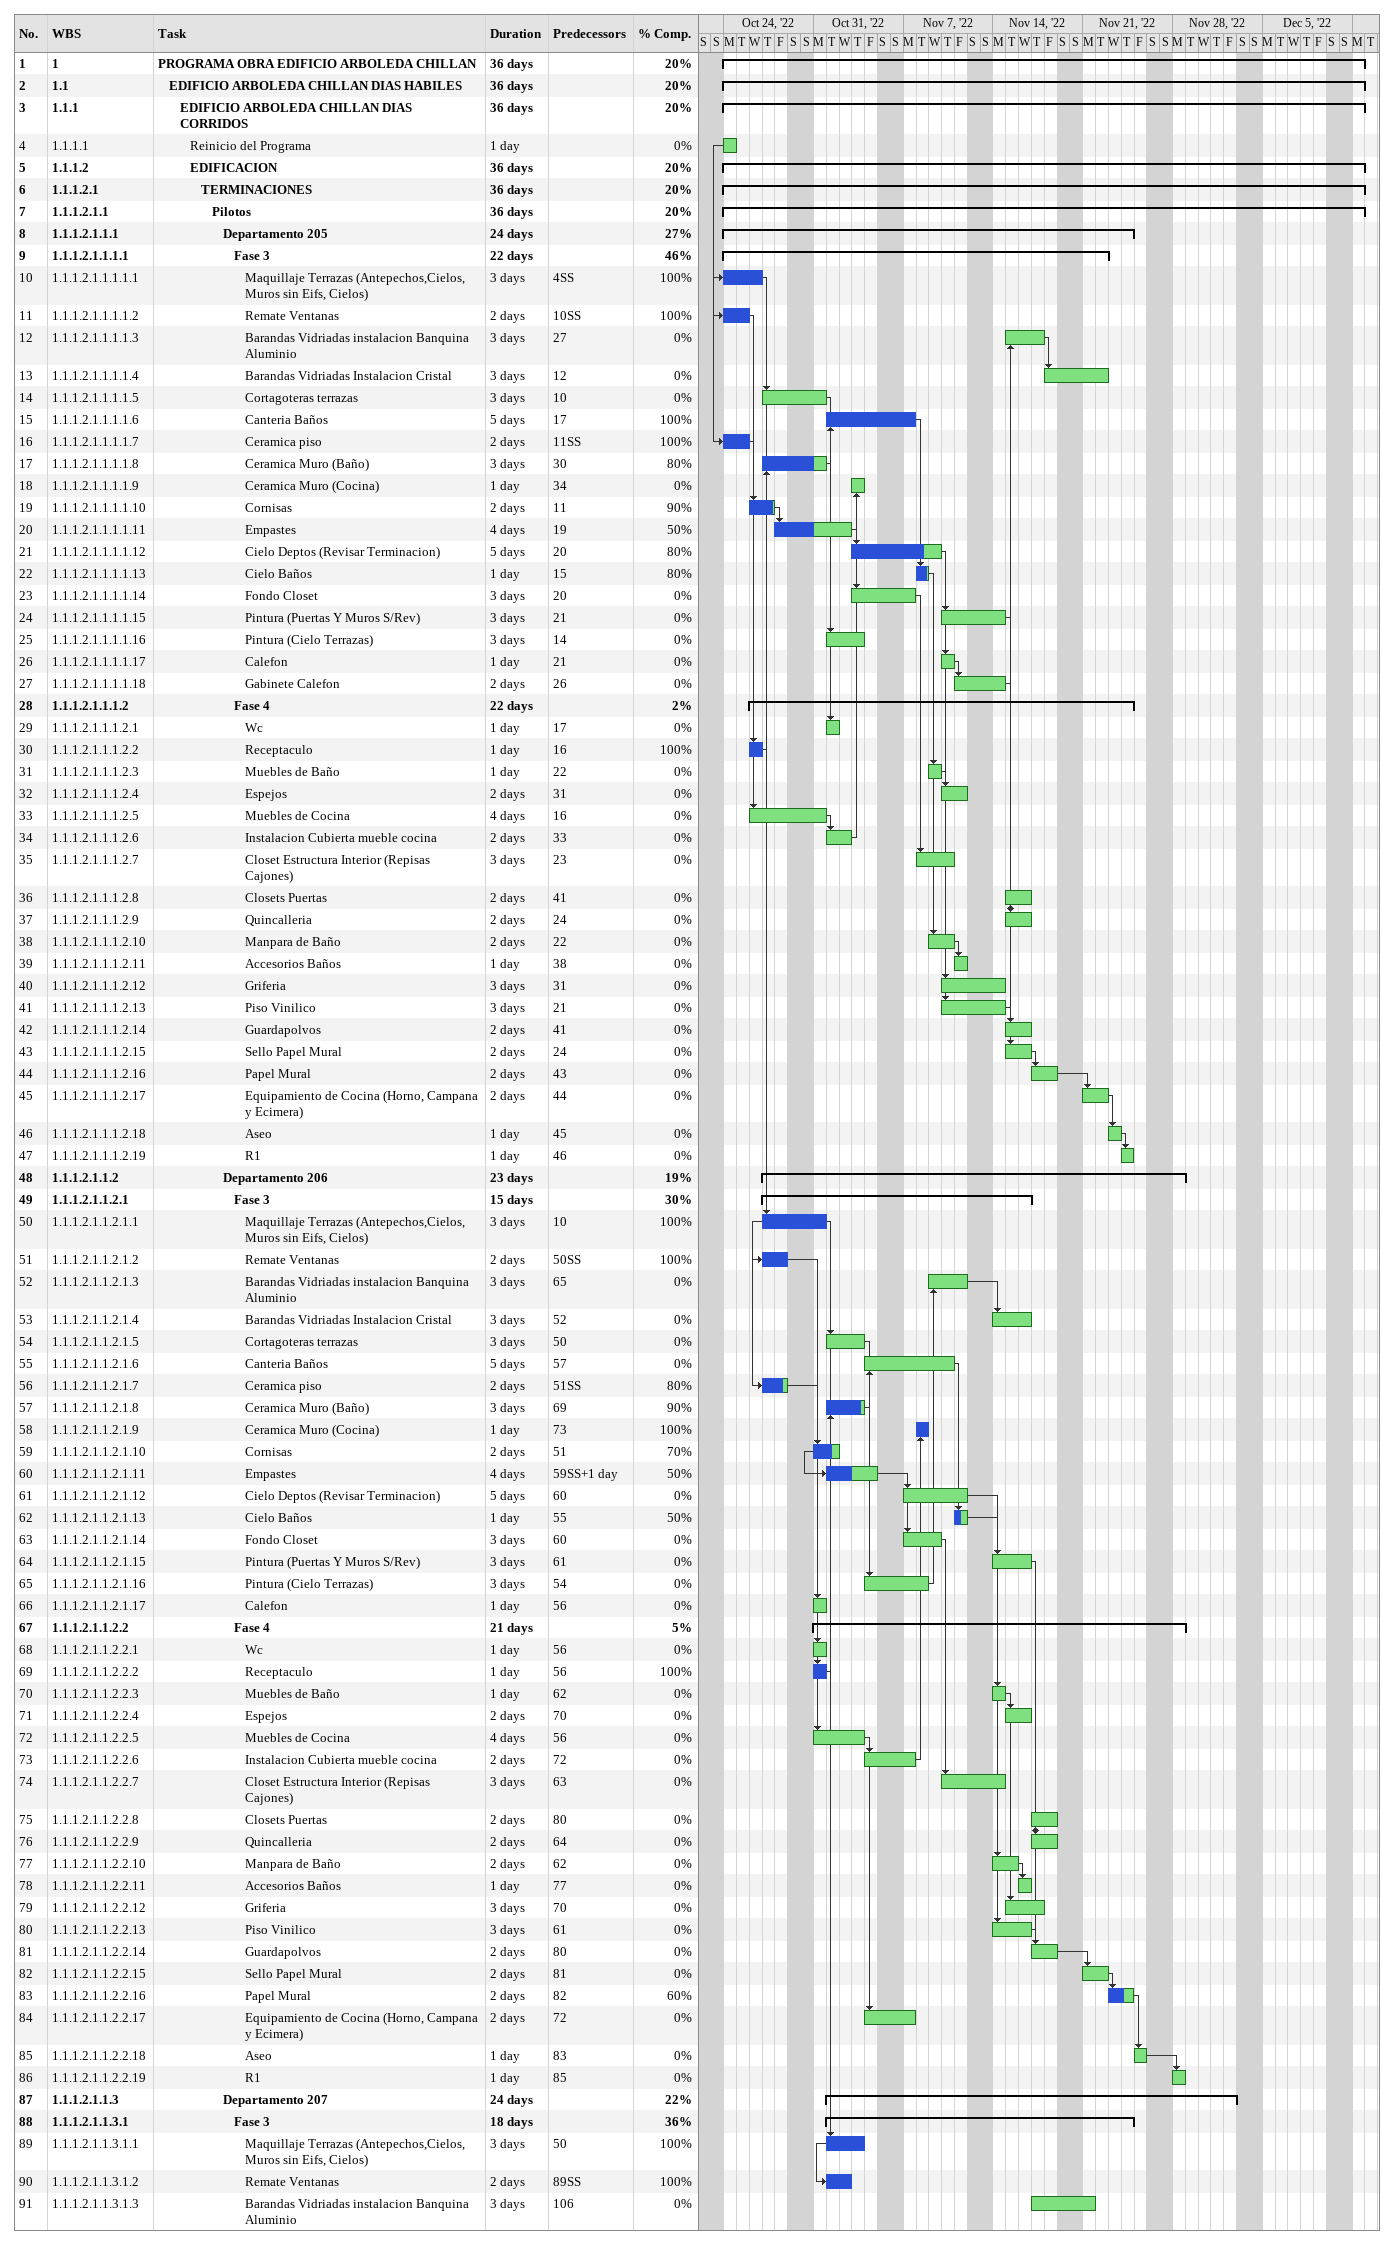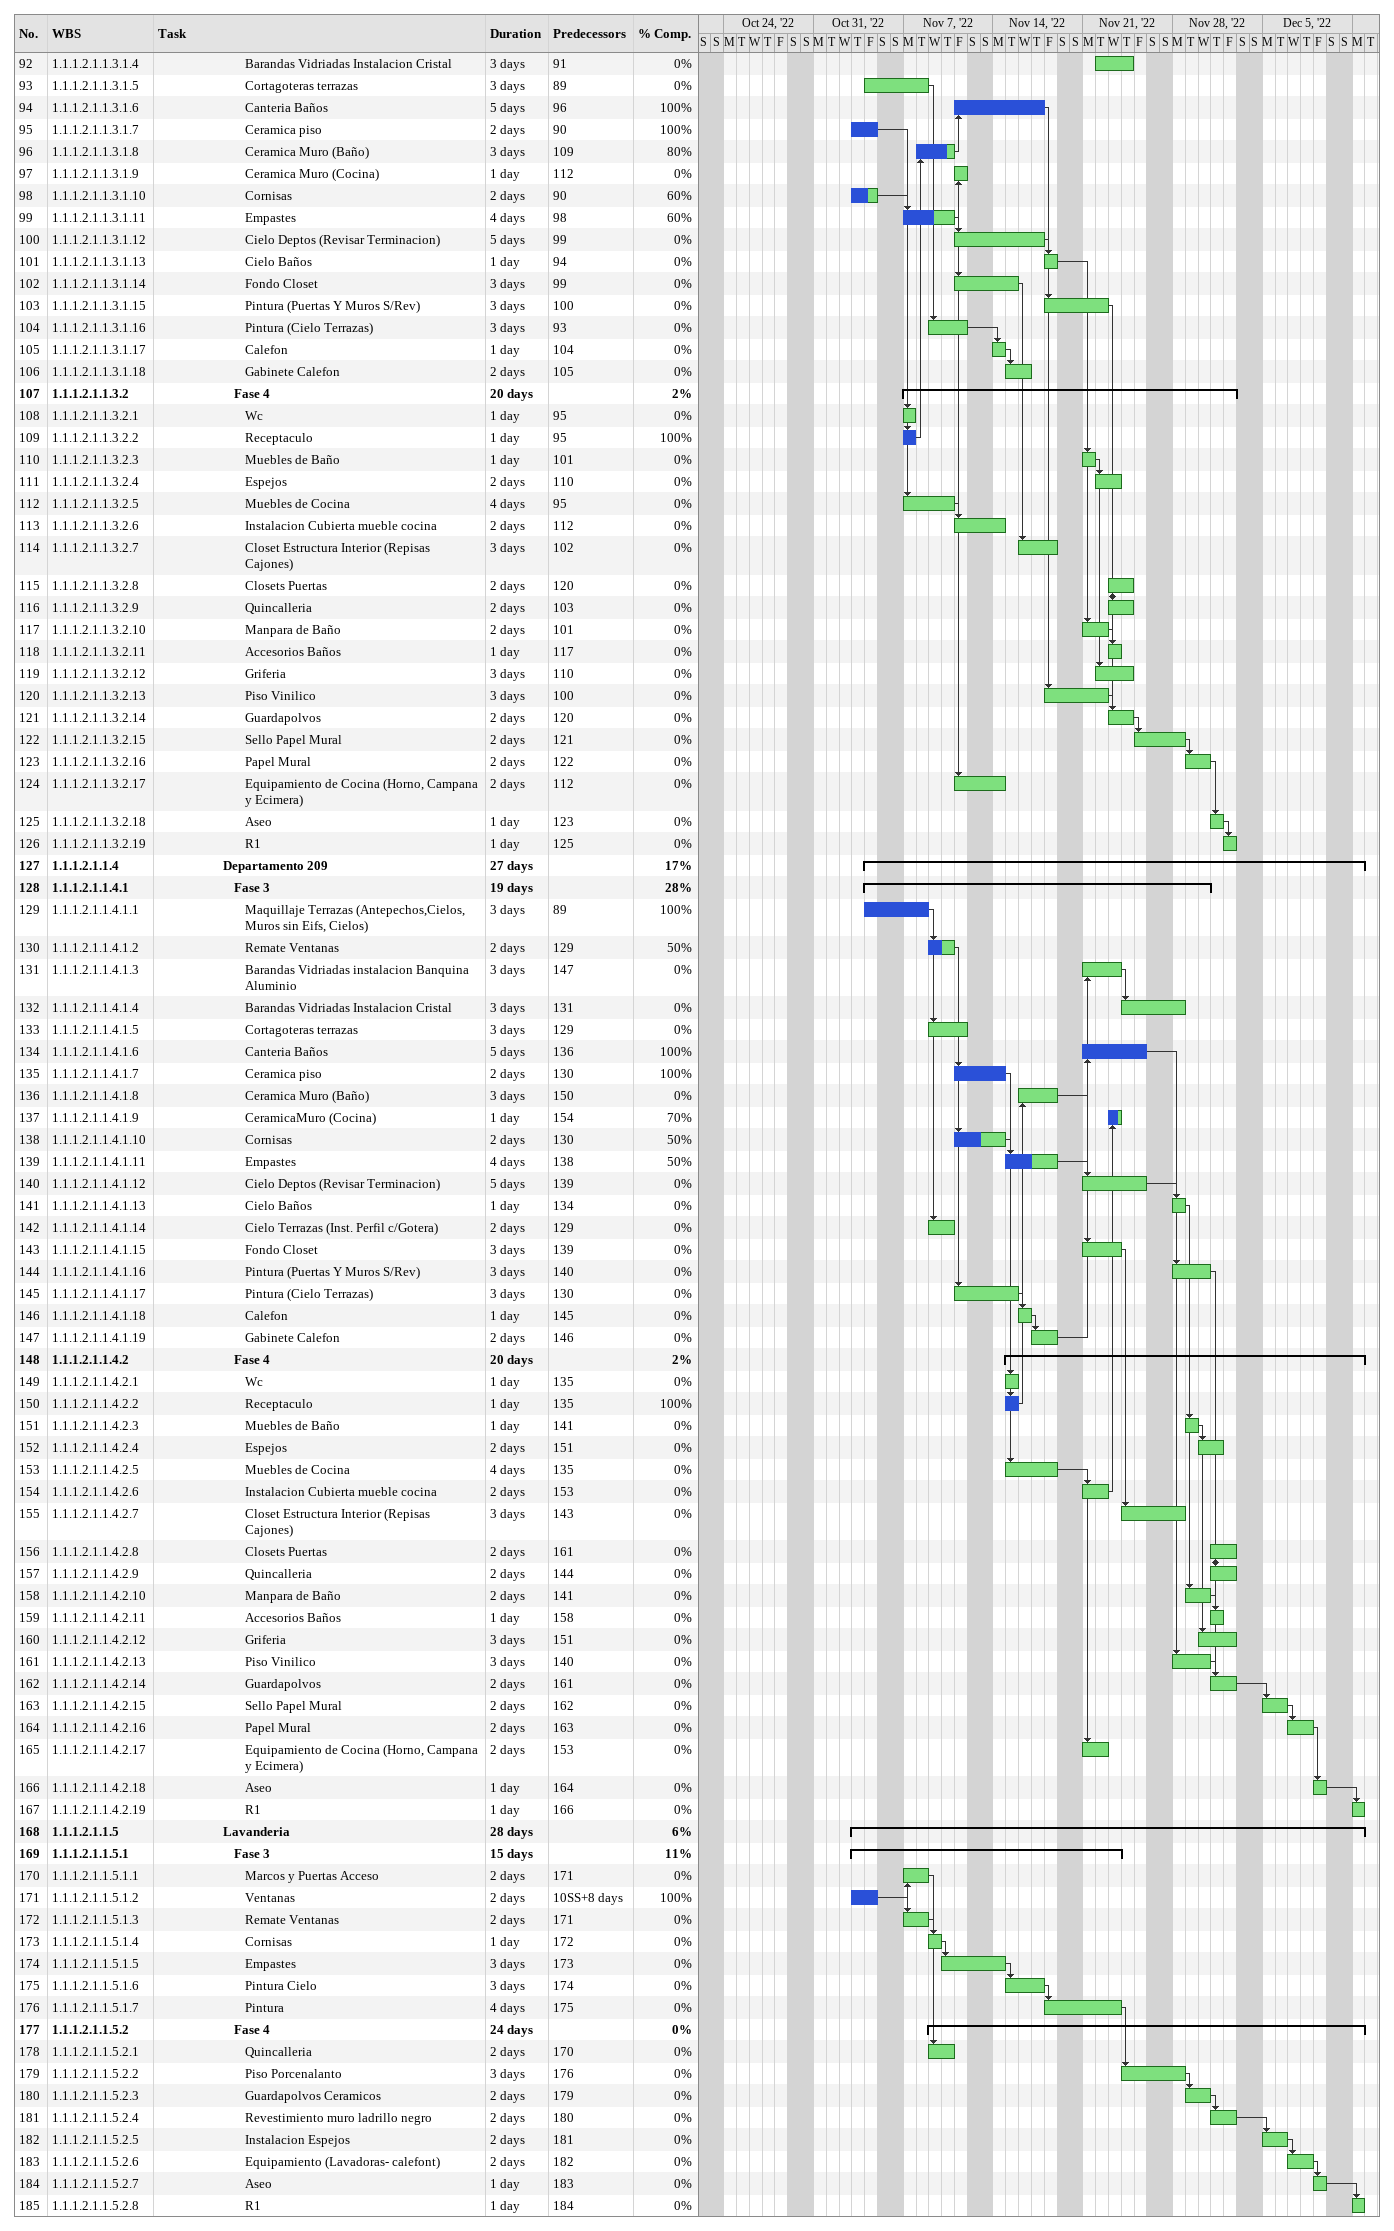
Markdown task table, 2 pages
| ID | WBS | Task | Duration | Start | Finish | Predecessors | % complete |
|---|---|---|---|---|---|---|---|
| 1 | 1 | **PROGRAMA OBRA EDIFICIO ARBOLEDA CHILLAN** | 36d | 2022-10-24 | 2022-12-12 |  | 20 |
| 2 | 1.1 | **EDIFICIO ARBOLEDA CHILLAN DIAS HABILES** | 36d | 2022-10-24 | 2022-12-12 |  | 20 |
| 3 | 1.1.1 | **EDIFICIO ARBOLEDA CHILLAN DIAS CORRIDOS** | 36d | 2022-10-24 | 2022-12-12 |  | 20 |
| 4 | 1.1.1.1 | Reinicio del Programa | 1d | 2022-10-24 | 2022-10-24 |  | 0 |
| 5 | 1.1.1.2 | **EDIFICACION** | 36d | 2022-10-24 | 2022-12-12 |  | 20 |
| 6 | 1.1.1.2.1 | **TERMINACIONES** | 36d | 2022-10-24 | 2022-12-12 |  | 20 |
| 7 | 1.1.1.2.1.1 | **Pilotos** | 36d | 2022-10-24 | 2022-12-12 |  | 20 |
| 8 | 1.1.1.2.1.1.1 | **Departamento 205** | 24d | 2022-10-24 | 2022-11-24 |  | 27 |
| 9 | 1.1.1.2.1.1.1.1 | **Fase 3** | 22d | 2022-10-24 | 2022-11-22 |  | 46 |
| 10 | 1.1.1.2.1.1.1.1.1 | Maquillaje Terrazas (Antepechos,Cielos, Muros sin Eifs, Cielos) | 3d | 2022-10-24 | 2022-10-26 | 4SS | 100 |
| 11 | 1.1.1.2.1.1.1.1.2 | Remate Ventanas | 2d | 2022-10-24 | 2022-10-25 | 10SS | 100 |
| 12 | 1.1.1.2.1.1.1.1.3 | Barandas Vidriadas instalacion Banquina Aluminio | 3d | 2022-11-15 | 2022-11-17 | 27 | 0 |
| 13 | 1.1.1.2.1.1.1.1.4 | Barandas Vidriadas Instalacion Cristal | 3d | 2022-11-18 | 2022-11-22 | 12 | 0 |
| 14 | 1.1.1.2.1.1.1.1.5 | Cortagoteras terrazas | 3d | 2022-10-27 | 2022-10-31 | 10 | 0 |
| 15 | 1.1.1.2.1.1.1.1.6 | Canteria Baños | 5d | 2022-11-01 | 2022-11-07 | 17 | 100 |
| 16 | 1.1.1.2.1.1.1.1.7 | Ceramica piso | 2d | 2022-10-24 | 2022-10-25 | 11SS | 100 |
| 17 | 1.1.1.2.1.1.1.1.8 | Ceramica Muro (Baño) | 3d | 2022-10-27 | 2022-10-31 | 30 | 80 |
| 18 | 1.1.1.2.1.1.1.1.9 | Ceramica Muro (Cocina) | 1d | 2022-11-03 | 2022-11-03 | 34 | 0 |
| 19 | 1.1.1.2.1.1.1.1.10 | Cornisas | 2d | 2022-10-26 | 2022-10-27 | 11 | 90 |
| 20 | 1.1.1.2.1.1.1.1.11 | Empastes | 4d | 2022-10-28 | 2022-11-02 | 19 | 50 |
| 21 | 1.1.1.2.1.1.1.1.12 | Cielo Deptos (Revisar Terminacion) | 5d | 2022-11-03 | 2022-11-09 | 20 | 80 |
| 22 | 1.1.1.2.1.1.1.1.13 | Cielo Baños | 1d | 2022-11-08 | 2022-11-08 | 15 | 80 |
| 23 | 1.1.1.2.1.1.1.1.14 | Fondo Closet | 3d | 2022-11-03 | 2022-11-07 | 20 | 0 |
| 24 | 1.1.1.2.1.1.1.1.15 | Pintura (Puertas Y Muros S/Rev) | 3d | 2022-11-10 | 2022-11-14 | 21 | 0 |
| 25 | 1.1.1.2.1.1.1.1.16 | Pintura (Cielo Terrazas) | 3d | 2022-11-01 | 2022-11-03 | 14 | 0 |
| 26 | 1.1.1.2.1.1.1.1.17 | Calefon | 1d | 2022-11-10 | 2022-11-10 | 21 | 0 |
| 27 | 1.1.1.2.1.1.1.1.18 | Gabinete Calefon | 2d | 2022-11-11 | 2022-11-14 | 26 | 0 |
| 28 | 1.1.1.2.1.1.1.2 | **Fase 4** | 22d | 2022-10-26 | 2022-11-24 |  | 2 |
| 29 | 1.1.1.2.1.1.1.2.1 | Wc | 1d | 2022-11-01 | 2022-11-01 | 17 | 0 |
| 30 | 1.1.1.2.1.1.1.2.2 | Receptaculo | 1d | 2022-10-26 | 2022-10-26 | 16 | 100 |
| 31 | 1.1.1.2.1.1.1.2.3 | Muebles de Baño | 1d | 2022-11-09 | 2022-11-09 | 22 | 0 |
| 32 | 1.1.1.2.1.1.1.2.4 | Espejos | 2d | 2022-11-10 | 2022-11-11 | 31 | 0 |
| 33 | 1.1.1.2.1.1.1.2.5 | Muebles de Cocina | 4d | 2022-10-26 | 2022-10-31 | 16 | 0 |
| 34 | 1.1.1.2.1.1.1.2.6 | Instalacion Cubierta mueble cocina | 2d | 2022-11-01 | 2022-11-02 | 33 | 0 |
| 35 | 1.1.1.2.1.1.1.2.7 | Closet Estructura Interior (Repisas Cajones) | 3d | 2022-11-08 | 2022-11-10 | 23 | 0 |
| 36 | 1.1.1.2.1.1.1.2.8 | Closets Puertas | 2d | 2022-11-15 | 2022-11-16 | 41 | 0 |
| 37 | 1.1.1.2.1.1.1.2.9 | Quincalleria | 2d | 2022-11-15 | 2022-11-16 | 24 | 0 |
| 38 | 1.1.1.2.1.1.1.2.10 | Manpara de Baño | 2d | 2022-11-09 | 2022-11-10 | 22 | 0 |
| 39 | 1.1.1.2.1.1.1.2.11 | Accesorios Baños | 1d | 2022-11-11 | 2022-11-11 | 38 | 0 |
| 40 | 1.1.1.2.1.1.1.2.12 | Griferia | 3d | 2022-11-10 | 2022-11-14 | 31 | 0 |
| 41 | 1.1.1.2.1.1.1.2.13 | Piso Vinilico | 3d | 2022-11-10 | 2022-11-14 | 21 | 0 |
| 42 | 1.1.1.2.1.1.1.2.14 | Guardapolvos | 2d | 2022-11-15 | 2022-11-16 | 41 | 0 |
| 43 | 1.1.1.2.1.1.1.2.15 | Sello Papel Mural | 2d | 2022-11-15 | 2022-11-16 | 24 | 0 |
| 44 | 1.1.1.2.1.1.1.2.16 | Papel Mural | 2d | 2022-11-17 | 2022-11-18 | 43 | 0 |
| 45 | 1.1.1.2.1.1.1.2.17 | Equipamiento de Cocina (Horno, Campana y Ecimera) | 2d | 2022-11-21 | 2022-11-22 | 44 | 0 |
| 46 | 1.1.1.2.1.1.1.2.18 | Aseo | 1d | 2022-11-23 | 2022-11-23 | 45 | 0 |
| 47 | 1.1.1.2.1.1.1.2.19 | R1 | 1d | 2022-11-24 | 2022-11-24 | 46 | 0 |
| 48 | 1.1.1.2.1.1.2 | **Departamento 206** | 23d | 2022-10-27 | 2022-11-28 |  | 19 |
| 49 | 1.1.1.2.1.1.2.1 | **Fase 3** | 15d | 2022-10-27 | 2022-11-16 |  | 30 |
| 50 | 1.1.1.2.1.1.2.1.1 | Maquillaje Terrazas (Antepechos,Cielos, Muros sin Eifs, Cielos) | 3d | 2022-10-27 | 2022-10-31 | 10 | 100 |
| 51 | 1.1.1.2.1.1.2.1.2 | Remate Ventanas | 2d | 2022-10-27 | 2022-10-28 | 50SS | 100 |
| 52 | 1.1.1.2.1.1.2.1.3 | Barandas Vidriadas instalacion Banquina Aluminio | 3d | 2022-11-09 | 2022-11-11 | 65 | 0 |
| 53 | 1.1.1.2.1.1.2.1.4 | Barandas Vidriadas Instalacion Cristal | 3d | 2022-11-14 | 2022-11-16 | 52 | 0 |
| 54 | 1.1.1.2.1.1.2.1.5 | Cortagoteras terrazas | 3d | 2022-11-01 | 2022-11-03 | 50 | 0 |
| 55 | 1.1.1.2.1.1.2.1.6 | Canteria Baños | 5d | 2022-11-04 | 2022-11-10 | 57 | 0 |
| 56 | 1.1.1.2.1.1.2.1.7 | Ceramica piso | 2d | 2022-10-27 | 2022-10-28 | 51SS | 80 |
| 57 | 1.1.1.2.1.1.2.1.8 | Ceramica Muro (Baño) | 3d | 2022-11-01 | 2022-11-03 | 69 | 90 |
| 58 | 1.1.1.2.1.1.2.1.9 | Ceramica Muro (Cocina) | 1d | 2022-11-08 | 2022-11-08 | 73 | 100 |
| 59 | 1.1.1.2.1.1.2.1.10 | Cornisas | 2d | 2022-10-31 | 2022-11-01 | 51 | 70 |
| 60 | 1.1.1.2.1.1.2.1.11 | Empastes | 4d | 2022-11-01 | 2022-11-04 | 59SS+1d | 50 |
| 61 | 1.1.1.2.1.1.2.1.12 | Cielo Deptos (Revisar Terminacion) | 5d | 2022-11-07 | 2022-11-11 | 60 | 0 |
| 62 | 1.1.1.2.1.1.2.1.13 | Cielo Baños | 1d | 2022-11-11 | 2022-11-11 | 55 | 50 |
| 63 | 1.1.1.2.1.1.2.1.14 | Fondo Closet | 3d | 2022-11-07 | 2022-11-09 | 60 | 0 |
| 64 | 1.1.1.2.1.1.2.1.15 | Pintura (Puertas Y Muros S/Rev) | 3d | 2022-11-14 | 2022-11-16 | 61 | 0 |
| 65 | 1.1.1.2.1.1.2.1.16 | Pintura (Cielo Terrazas) | 3d | 2022-11-04 | 2022-11-08 | 54 | 0 |
| 66 | 1.1.1.2.1.1.2.1.17 | Calefon | 1d | 2022-10-31 | 2022-10-31 | 56 | 0 |
| 67 | 1.1.1.2.1.1.2.2 | **Fase 4** | 21d | 2022-10-31 | 2022-11-28 |  | 5 |
| 68 | 1.1.1.2.1.1.2.2.1 | Wc | 1d | 2022-10-31 | 2022-10-31 | 56 | 0 |
| 69 | 1.1.1.2.1.1.2.2.2 | Receptaculo | 1d | 2022-10-31 | 2022-10-31 | 56 | 100 |
| 70 | 1.1.1.2.1.1.2.2.3 | Muebles de Baño | 1d | 2022-11-14 | 2022-11-14 | 62 | 0 |
| 71 | 1.1.1.2.1.1.2.2.4 | Espejos | 2d | 2022-11-15 | 2022-11-16 | 70 | 0 |
| 72 | 1.1.1.2.1.1.2.2.5 | Muebles de Cocina | 4d | 2022-10-31 | 2022-11-03 | 56 | 0 |
| 73 | 1.1.1.2.1.1.2.2.6 | Instalacion Cubierta mueble cocina | 2d | 2022-11-04 | 2022-11-07 | 72 | 0 |
| 74 | 1.1.1.2.1.1.2.2.7 | Closet Estructura Interior (Repisas Cajones) | 3d | 2022-11-10 | 2022-11-14 | 63 | 0 |
| 75 | 1.1.1.2.1.1.2.2.8 | Closets Puertas | 2d | 2022-11-17 | 2022-11-18 | 80 | 0 |
| 76 | 1.1.1.2.1.1.2.2.9 | Quincalleria | 2d | 2022-11-17 | 2022-11-18 | 64 | 0 |
| 77 | 1.1.1.2.1.1.2.2.10 | Manpara de Baño | 2d | 2022-11-14 | 2022-11-15 | 62 | 0 |
| 78 | 1.1.1.2.1.1.2.2.11 | Accesorios Baños | 1d | 2022-11-16 | 2022-11-16 | 77 | 0 |
| 79 | 1.1.1.2.1.1.2.2.12 | Griferia | 3d | 2022-11-15 | 2022-11-17 | 70 | 0 |
| 80 | 1.1.1.2.1.1.2.2.13 | Piso Vinilico | 3d | 2022-11-14 | 2022-11-16 | 61 | 0 |
| 81 | 1.1.1.2.1.1.2.2.14 | Guardapolvos | 2d | 2022-11-17 | 2022-11-18 | 80 | 0 |
| 82 | 1.1.1.2.1.1.2.2.15 | Sello Papel Mural | 2d | 2022-11-21 | 2022-11-22 | 81 | 0 |
| 83 | 1.1.1.2.1.1.2.2.16 | Papel Mural | 2d | 2022-11-23 | 2022-11-24 | 82 | 60 |
| 84 | 1.1.1.2.1.1.2.2.17 | Equipamiento de Cocina (Horno, Campana y Ecimera) | 2d | 2022-11-04 | 2022-11-07 | 72 | 0 |
| 85 | 1.1.1.2.1.1.2.2.18 | Aseo | 1d | 2022-11-25 | 2022-11-25 | 83 | 0 |
| 86 | 1.1.1.2.1.1.2.2.19 | R1 | 1d | 2022-11-28 | 2022-11-28 | 85 | 0 |
| 87 | 1.1.1.2.1.1.3 | **Departamento 207** | 24d | 2022-11-01 | 2022-12-02 |  | 22 |
| 88 | 1.1.1.2.1.1.3.1 | **Fase 3** | 18d | 2022-11-01 | 2022-11-24 |  | 36 |
| 89 | 1.1.1.2.1.1.3.1.1 | Maquillaje Terrazas (Antepechos,Cielos, Muros sin Eifs, Cielos) | 3d | 2022-11-01 | 2022-11-03 | 50 | 100 |
| 90 | 1.1.1.2.1.1.3.1.2 | Remate Ventanas | 2d | 2022-11-01 | 2022-11-02 | 89SS | 100 |
| 91 | 1.1.1.2.1.1.3.1.3 | Barandas Vidriadas instalacion Banquina Aluminio | 3d | 2022-11-17 | 2022-11-21 | 106 | 0 |
| 92 | 1.1.1.2.1.1.3.1.4 | Barandas Vidriadas Instalacion Cristal | 3d | 2022-11-22 | 2022-11-24 | 91 | 0 |
| 93 | 1.1.1.2.1.1.3.1.5 | Cortagoteras terrazas | 3d | 2022-11-04 | 2022-11-08 | 89 | 0 |
| 94 | 1.1.1.2.1.1.3.1.6 | Canteria Baños | 5d | 2022-11-11 | 2022-11-17 | 96 | 100 |
| 95 | 1.1.1.2.1.1.3.1.7 | Ceramica piso | 2d | 2022-11-03 | 2022-11-04 | 90 | 100 |
| 96 | 1.1.1.2.1.1.3.1.8 | Ceramica Muro (Baño) | 3d | 2022-11-08 | 2022-11-10 | 109 | 80 |
| 97 | 1.1.1.2.1.1.3.1.9 | Ceramica Muro (Cocina) | 1d | 2022-11-11 | 2022-11-11 | 112 | 0 |
| 98 | 1.1.1.2.1.1.3.1.10 | Cornisas | 2d | 2022-11-03 | 2022-11-04 | 90 | 60 |
| 99 | 1.1.1.2.1.1.3.1.11 | Empastes | 4d | 2022-11-07 | 2022-11-10 | 98 | 60 |
| 100 | 1.1.1.2.1.1.3.1.12 | Cielo Deptos (Revisar Terminacion) | 5d | 2022-11-11 | 2022-11-17 | 99 | 0 |
| 101 | 1.1.1.2.1.1.3.1.13 | Cielo Baños | 1d | 2022-11-18 | 2022-11-18 | 94 | 0 |
| 102 | 1.1.1.2.1.1.3.1.14 | Fondo Closet | 3d | 2022-11-11 | 2022-11-15 | 99 | 0 |
| 103 | 1.1.1.2.1.1.3.1.15 | Pintura (Puertas Y Muros S/Rev) | 3d | 2022-11-18 | 2022-11-22 | 100 | 0 |
| 104 | 1.1.1.2.1.1.3.1.16 | Pintura (Cielo Terrazas) | 3d | 2022-11-09 | 2022-11-11 | 93 | 0 |
| 105 | 1.1.1.2.1.1.3.1.17 | Calefon | 1d | 2022-11-14 | 2022-11-14 | 104 | 0 |
| 106 | 1.1.1.2.1.1.3.1.18 | Gabinete Calefon | 2d | 2022-11-15 | 2022-11-16 | 105 | 0 |
| 107 | 1.1.1.2.1.1.3.2 | **Fase 4** | 20d | 2022-11-07 | 2022-12-02 |  | 2 |
| 108 | 1.1.1.2.1.1.3.2.1 | Wc | 1d | 2022-11-07 | 2022-11-07 | 95 | 0 |
| 109 | 1.1.1.2.1.1.3.2.2 | Receptaculo | 1d | 2022-11-07 | 2022-11-07 | 95 | 100 |
| 110 | 1.1.1.2.1.1.3.2.3 | Muebles de Baño | 1d | 2022-11-21 | 2022-11-21 | 101 | 0 |
| 111 | 1.1.1.2.1.1.3.2.4 | Espejos | 2d | 2022-11-22 | 2022-11-23 | 110 | 0 |
| 112 | 1.1.1.2.1.1.3.2.5 | Muebles de Cocina | 4d | 2022-11-07 | 2022-11-10 | 95 | 0 |
| 113 | 1.1.1.2.1.1.3.2.6 | Instalacion Cubierta mueble cocina | 2d | 2022-11-11 | 2022-11-14 | 112 | 0 |
| 114 | 1.1.1.2.1.1.3.2.7 | Closet Estructura Interior (Repisas Cajones) | 3d | 2022-11-16 | 2022-11-18 | 102 | 0 |
| 115 | 1.1.1.2.1.1.3.2.8 | Closets Puertas | 2d | 2022-11-23 | 2022-11-24 | 120 | 0 |
| 116 | 1.1.1.2.1.1.3.2.9 | Quincalleria | 2d | 2022-11-23 | 2022-11-24 | 103 | 0 |
| 117 | 1.1.1.2.1.1.3.2.10 | Manpara de Baño | 2d | 2022-11-21 | 2022-11-22 | 101 | 0 |
| 118 | 1.1.1.2.1.1.3.2.11 | Accesorios Baños | 1d | 2022-11-23 | 2022-11-23 | 117 | 0 |
| 119 | 1.1.1.2.1.1.3.2.12 | Griferia | 3d | 2022-11-22 | 2022-11-24 | 110 | 0 |
| 120 | 1.1.1.2.1.1.3.2.13 | Piso Vinilico | 3d | 2022-11-18 | 2022-11-22 | 100 | 0 |
| 121 | 1.1.1.2.1.1.3.2.14 | Guardapolvos | 2d | 2022-11-23 | 2022-11-24 | 120 | 0 |
| 122 | 1.1.1.2.1.1.3.2.15 | Sello Papel Mural | 2d | 2022-11-25 | 2022-11-28 | 121 | 0 |
| 123 | 1.1.1.2.1.1.3.2.16 | Papel Mural | 2d | 2022-11-29 | 2022-11-30 | 122 | 0 |
| 124 | 1.1.1.2.1.1.3.2.17 | Equipamiento de Cocina (Horno, Campana y Ecimera) | 2d | 2022-11-11 | 2022-11-14 | 112 | 0 |
| 125 | 1.1.1.2.1.1.3.2.18 | Aseo | 1d | 2022-12-01 | 2022-12-01 | 123 | 0 |
| 126 | 1.1.1.2.1.1.3.2.19 | R1 | 1d | 2022-12-02 | 2022-12-02 | 125 | 0 |
| 127 | 1.1.1.2.1.1.4 | **Departamento 209** | 27d | 2022-11-04 | 2022-12-12 |  | 17 |
| 128 | 1.1.1.2.1.1.4.1 | **Fase 3** | 19d | 2022-11-04 | 2022-11-30 |  | 28 |
| 129 | 1.1.1.2.1.1.4.1.1 | Maquillaje Terrazas (Antepechos,Cielos, Muros sin Eifs, Cielos) | 3d | 2022-11-04 | 2022-11-08 | 89 | 100 |
| 130 | 1.1.1.2.1.1.4.1.2 | Remate Ventanas | 2d | 2022-11-09 | 2022-11-10 | 129 | 50 |
| 131 | 1.1.1.2.1.1.4.1.3 | Barandas Vidriadas instalacion Banquina Aluminio | 3d | 2022-11-21 | 2022-11-23 | 147 | 0 |
| 132 | 1.1.1.2.1.1.4.1.4 | Barandas Vidriadas Instalacion Cristal | 3d | 2022-11-24 | 2022-11-28 | 131 | 0 |
| 133 | 1.1.1.2.1.1.4.1.5 | Cortagoteras terrazas | 3d | 2022-11-09 | 2022-11-11 | 129 | 0 |
| 134 | 1.1.1.2.1.1.4.1.6 | Canteria Baños | 5d | 2022-11-21 | 2022-11-25 | 136 | 100 |
| 135 | 1.1.1.2.1.1.4.1.7 | Ceramica piso | 2d | 2022-11-11 | 2022-11-14 | 130 | 100 |
| 136 | 1.1.1.2.1.1.4.1.8 | Ceramica Muro (Baño) | 3d | 2022-11-16 | 2022-11-18 | 150 | 0 |
| 137 | 1.1.1.2.1.1.4.1.9 | CeramicaMuro (Cocina) | 1d | 2022-11-23 | 2022-11-23 | 154 | 70 |
| 138 | 1.1.1.2.1.1.4.1.10 | Cornisas | 2d | 2022-11-11 | 2022-11-14 | 130 | 50 |
| 139 | 1.1.1.2.1.1.4.1.11 | Empastes | 4d | 2022-11-15 | 2022-11-18 | 138 | 50 |
| 140 | 1.1.1.2.1.1.4.1.12 | Cielo Deptos (Revisar Terminacion) | 5d | 2022-11-21 | 2022-11-25 | 139 | 0 |
| 141 | 1.1.1.2.1.1.4.1.13 | Cielo Baños | 1d | 2022-11-28 | 2022-11-28 | 134 | 0 |
| 142 | 1.1.1.2.1.1.4.1.14 | Cielo Terrazas (Inst. Perfil c/Gotera) | 2d | 2022-11-09 | 2022-11-10 | 129 | 0 |
| 143 | 1.1.1.2.1.1.4.1.15 | Fondo Closet | 3d | 2022-11-21 | 2022-11-23 | 139 | 0 |
| 144 | 1.1.1.2.1.1.4.1.16 | Pintura (Puertas Y Muros S/Rev) | 3d | 2022-11-28 | 2022-11-30 | 140 | 0 |
| 145 | 1.1.1.2.1.1.4.1.17 | Pintura (Cielo Terrazas) | 3d | 2022-11-11 | 2022-11-15 | 130 | 0 |
| 146 | 1.1.1.2.1.1.4.1.18 | Calefon | 1d | 2022-11-16 | 2022-11-16 | 145 | 0 |
| 147 | 1.1.1.2.1.1.4.1.19 | Gabinete Calefon | 2d | 2022-11-17 | 2022-11-18 | 146 | 0 |
| 148 | 1.1.1.2.1.1.4.2 | **Fase 4** | 20d | 2022-11-15 | 2022-12-12 |  | 2 |
| 149 | 1.1.1.2.1.1.4.2.1 | Wc | 1d | 2022-11-15 | 2022-11-15 | 135 | 0 |
| 150 | 1.1.1.2.1.1.4.2.2 | Receptaculo | 1d | 2022-11-15 | 2022-11-15 | 135 | 100 |
| 151 | 1.1.1.2.1.1.4.2.3 | Muebles de Baño | 1d | 2022-11-29 | 2022-11-29 | 141 | 0 |
| 152 | 1.1.1.2.1.1.4.2.4 | Espejos | 2d | 2022-11-30 | 2022-12-01 | 151 | 0 |
| 153 | 1.1.1.2.1.1.4.2.5 | Muebles de Cocina | 4d | 2022-11-15 | 2022-11-18 | 135 | 0 |
| 154 | 1.1.1.2.1.1.4.2.6 | Instalacion Cubierta mueble cocina | 2d | 2022-11-21 | 2022-11-22 | 153 | 0 |
| 155 | 1.1.1.2.1.1.4.2.7 | Closet Estructura Interior (Repisas Cajones) | 3d | 2022-11-24 | 2022-11-28 | 143 | 0 |
| 156 | 1.1.1.2.1.1.4.2.8 | Closets Puertas | 2d | 2022-12-01 | 2022-12-02 | 161 | 0 |
| 157 | 1.1.1.2.1.1.4.2.9 | Quincalleria | 2d | 2022-12-01 | 2022-12-02 | 144 | 0 |
| 158 | 1.1.1.2.1.1.4.2.10 | Manpara de Baño | 2d | 2022-11-29 | 2022-11-30 | 141 | 0 |
| 159 | 1.1.1.2.1.1.4.2.11 | Accesorios Baños | 1d | 2022-12-01 | 2022-12-01 | 158 | 0 |
| 160 | 1.1.1.2.1.1.4.2.12 | Griferia | 3d | 2022-11-30 | 2022-12-02 | 151 | 0 |
| 161 | 1.1.1.2.1.1.4.2.13 | Piso Vinilico | 3d | 2022-11-28 | 2022-11-30 | 140 | 0 |
| 162 | 1.1.1.2.1.1.4.2.14 | Guardapolvos | 2d | 2022-12-01 | 2022-12-02 | 161 | 0 |
| 163 | 1.1.1.2.1.1.4.2.15 | Sello Papel Mural | 2d | 2022-12-05 | 2022-12-06 | 162 | 0 |
| 164 | 1.1.1.2.1.1.4.2.16 | Papel Mural | 2d | 2022-12-07 | 2022-12-08 | 163 | 0 |
| 165 | 1.1.1.2.1.1.4.2.17 | Equipamiento de Cocina (Horno, Campana y Ecimera) | 2d | 2022-11-21 | 2022-11-22 | 153 | 0 |
| 166 | 1.1.1.2.1.1.4.2.18 | Aseo | 1d | 2022-12-09 | 2022-12-09 | 164 | 0 |
| 167 | 1.1.1.2.1.1.4.2.19 | R1 | 1d | 2022-12-12 | 2022-12-12 | 166 | 0 |
| 168 | 1.1.1.2.1.1.5 | **Lavanderia** | 28d | 2022-11-03 | 2022-12-12 |  | 6 |
| 169 | 1.1.1.2.1.1.5.1 | **Fase 3** | 15d | 2022-11-03 | 2022-11-23 |  | 11 |
| 170 | 1.1.1.2.1.1.5.1.1 | Marcos y Puertas Acceso | 2d | 2022-11-07 | 2022-11-08 | 171 | 0 |
| 171 | 1.1.1.2.1.1.5.1.2 | Ventanas | 2d | 2022-11-03 | 2022-11-04 | 10SS+8d | 100 |
| 172 | 1.1.1.2.1.1.5.1.3 | Remate Ventanas | 2d | 2022-11-07 | 2022-11-08 | 171 | 0 |
| 173 | 1.1.1.2.1.1.5.1.4 | Cornisas | 1d | 2022-11-09 | 2022-11-09 | 172 | 0 |
| 174 | 1.1.1.2.1.1.5.1.5 | Empastes | 3d | 2022-11-10 | 2022-11-14 | 173 | 0 |
| 175 | 1.1.1.2.1.1.5.1.6 | Pintura Cielo | 3d | 2022-11-15 | 2022-11-17 | 174 | 0 |
| 176 | 1.1.1.2.1.1.5.1.7 | Pintura | 4d | 2022-11-18 | 2022-11-23 | 175 | 0 |
| 177 | 1.1.1.2.1.1.5.2 | **Fase 4** | 24d | 2022-11-09 | 2022-12-12 |  | 0 |
| 178 | 1.1.1.2.1.1.5.2.1 | Quincalleria | 2d | 2022-11-09 | 2022-11-10 | 170 | 0 |
| 179 | 1.1.1.2.1.1.5.2.2 | Piso Porcenalanto | 3d | 2022-11-24 | 2022-11-28 | 176 | 0 |
| 180 | 1.1.1.2.1.1.5.2.3 | Guardapolvos Ceramicos | 2d | 2022-11-29 | 2022-11-30 | 179 | 0 |
| 181 | 1.1.1.2.1.1.5.2.4 | Revestimiento muro ladrillo negro | 2d | 2022-12-01 | 2022-12-02 | 180 | 0 |
| 182 | 1.1.1.2.1.1.5.2.5 | Instalacion Espejos | 2d | 2022-12-05 | 2022-12-06 | 181 | 0 |
| 183 | 1.1.1.2.1.1.5.2.6 | Equipamiento (Lavadoras- calefont) | 2d | 2022-12-07 | 2022-12-08 | 182 | 0 |
| 184 | 1.1.1.2.1.1.5.2.7 | Aseo | 1d | 2022-12-09 | 2022-12-09 | 183 | 0 |
| 185 | 1.1.1.2.1.1.5.2.8 | R1 | 1d | 2022-12-12 | 2022-12-12 | 184 | 0 |
